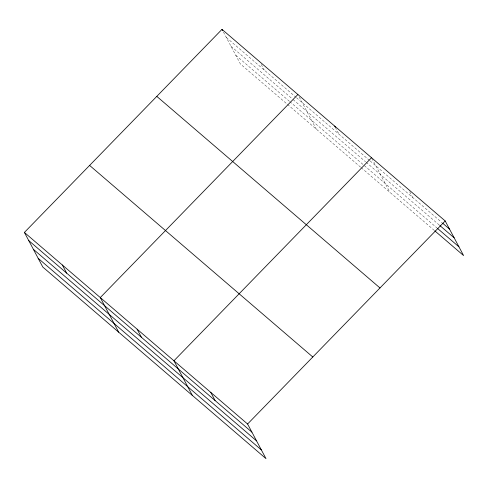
<?xml version="1.0" encoding="UTF-8"?>
<svg xmlns="http://www.w3.org/2000/svg" width="488" height="488" viewBox="0 0 488 488"><rect width="100%" height="100%" fill="white"/><g stroke="black" fill="none" stroke-linecap="round" stroke-linejoin="round"><path stroke-width="0.37" stroke-dasharray="2.44 1.83" d="M226.334 37.509L295.893 97.216M296.466 97.71L369.538 160.436M370.111 160.924L442.036 222.668M230.983 46.25L292.489 99.052M293.068 99.546L365.555 161.766M366.128 162.26L439.206 224.986M235.771 55.254L289.231 101.144M289.805 101.638L437.089 228.061M360.601 167.164L240.413 63.995L223.339 31.872M361.181 167.659L434.253 230.385M409.694 191.839L412.689 197.475M371.868 158.35L389.949 192.351M335.378 127.368L339.044 134.255M299.217 97.008L316.297 129.131M261.275 64.44L264.276 70.077"/><path stroke-width="0.73" d="M24.4 232.428L247.587 424.005L265.997 458.635L42.81 267.052L24.4 232.428L222.003 29.365L445.19 220.948L463.6 255.572L434.832 230.879M297.887 94.507L100.284 297.564L118.694 332.188M371.539 157.728L173.935 360.785L192.345 395.408M247.587 424.005L445.19 220.948M442.61 223.162L449.515 229.085M439.78 225.48L454.163 237.827M437.663 228.555L458.952 246.83M156.794 96.38L379.981 287.957M89.609 165.42L312.796 356.996M28.731 240.566L251.912 432.148M33.373 249.307L256.56 440.884M38.162 258.317L261.348 449.893M334.713 126.117L335.378 127.368M222.003 29.365L222.668 30.622M210.761 392.395L215.086 400.538M137.11 329.174L141.435 337.318M62.342 264.996L66.667 273.14"/></g></svg>
